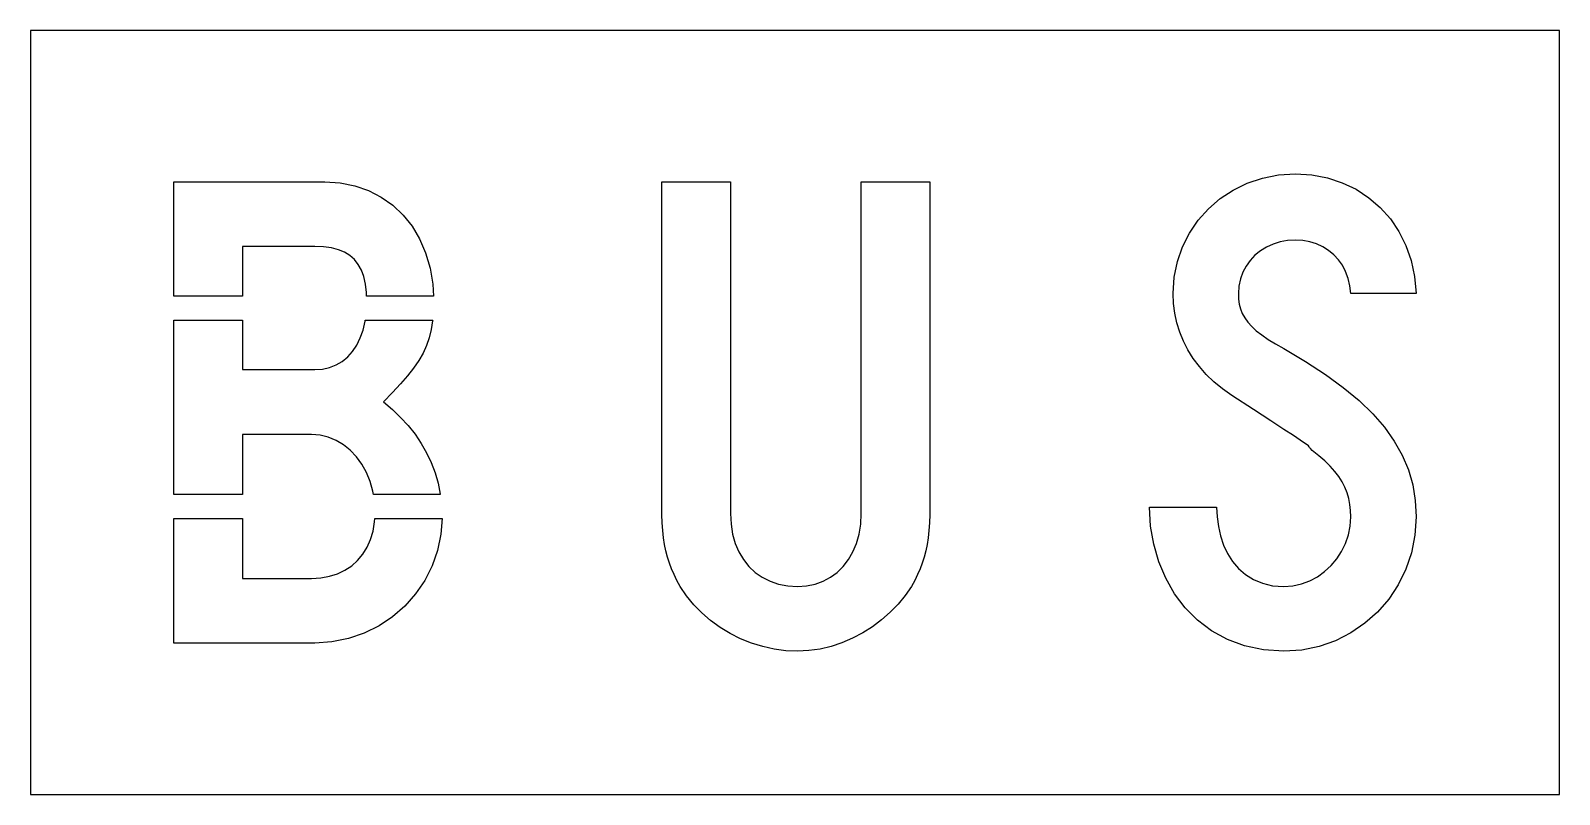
# Model space of a CAD drawing. Extents: x 0 to 32, y 0 to 16.
import ezdxf

# ---------------------------------------------------------------- set-up
doc = ezdxf.new("R2010")
doc.units = 0
doc.layers.add('CUT', color=7, linetype='Continuous')
doc.layers.add('OUTSIDE', color=1, linetype='Continuous')

msp = doc.modelspace()

# ---------------------------------------------------------------- linework, layer by layer
at = {"layer": 'CUT'}
for points in [[(6.924, 10.9826), (6.86, 11.1014), (6.78, 11.2039), (6.685, 11.2889), (6.572, 11.3565), (6.443, 11.4097), (6.296, 11.4464), (6.131, 11.4676), (5.947, 11.4744), (4.438, 11.4744), (4.438, 10.4375), (3, 10.4375), (3, 12.8309), (6.158, 12.8309), (6.483, 12.8097), (6.79, 12.7488), (7.076, 12.6483), (7.341, 12.5121), (7.583, 12.3401), (7.798, 12.1362), (7.986, 11.9005), (8.143, 11.6357), (8.269, 11.344), (8.362, 11.0261), (8.419, 10.685), (8.432, 10.4375), (7.0308, 10.4375), (7.028, 10.5159), (7.008, 10.6899), (6.973, 10.8454)], [(18.804, 5.5285), (18.787, 5.3778), (18.765, 5.2357), (18.737, 5.1014), (18.703, 4.9729), (18.664, 4.8473), (18.618, 4.7256), (18.565, 4.6039), (18.505, 4.4812), (18.439, 4.3556), (18.307, 4.1652), (18.157, 3.9845), (17.992, 3.8145), (17.812, 3.658), (17.62, 3.514), (17.417, 3.3855), (17.204, 3.2725), (16.983, 3.1778), (16.756, 3.1014), (16.524, 3.0454), (16.289, 3.0116), (16.053, 3), (15.807, 3.0106), (15.564, 3.0435), (15.324, 3.0966), (15.089, 3.17), (14.86, 3.2628), (14.641, 3.3729), (14.431, 3.4995), (14.233, 3.6425), (14.05, 3.801), (13.881, 3.9729), (13.729, 4.1585), (13.597, 4.3556), (13.53, 4.4812), (13.471, 4.6039), (13.418, 4.7256), (13.372, 4.8473), (13.332, 4.9729), (13.298, 5.1014), (13.271, 5.2357), (13.248, 5.3778), (13.232, 5.5285), (13.22, 5.6899), (13.213, 5.8628), (13.211, 6.0502), (13.211, 12.8309), (14.649, 12.8309), (14.649, 5.8812), (14.661, 5.6589), (14.695, 5.4502), (14.75, 5.257), (14.826, 5.0792), (14.921, 4.9179), (15.035, 4.7749), (15.167, 4.6512), (15.315, 4.5478), (15.478, 4.4657), (15.656, 4.4048), (15.848, 4.3681), (16.053, 4.3556), (16.241, 4.3681), (16.42, 4.4048), (16.587, 4.4657), (16.742, 4.5478), (16.883, 4.6512), (17.009, 4.7749), (17.119, 4.9179), (17.212, 5.0792), (17.286, 5.257), (17.341, 5.4502), (17.375, 5.6589), (17.386, 5.8812), (17.386, 12.8309), (18.825, 12.8309), (18.825, 6.0502), (18.823, 5.8628), (18.816, 5.6899)], [(28.784, 4.7159), (28.625, 4.3903), (28.427, 4.0918), (28.193, 3.8213), (27.928, 3.5845), (27.633, 3.3826), (27.313, 3.2203), (26.97, 3.0995), (26.607, 3.0251), (26.229, 3), (25.805, 3.029), (25.411, 3.1121), (25.05, 3.2473), (24.721, 3.428), (24.426, 3.6502), (24.167, 3.9111), (23.944, 4.2039), (23.759, 4.5266), (23.613, 4.8734), (23.508, 5.2396), (23.443, 5.6222), (23.421, 6.0164), (24.825, 6.0164), (24.834, 5.8135), (24.861, 5.6116), (24.906, 5.4135), (24.971, 5.2242), (25.054, 5.0454), (25.158, 4.8812), (25.283, 4.7333), (25.428, 4.6058), (25.595, 4.5005), (25.783, 4.4222), (25.995, 4.3729), (26.229, 4.3556), (26.418, 4.3691), (26.601, 4.4097), (26.773, 4.4734), (26.935, 4.5604), (27.085, 4.6667), (27.22, 4.7923), (27.339, 4.9333), (27.44, 5.0889), (27.521, 5.257), (27.582, 5.4348), (27.619, 5.6213), (27.632, 5.8135), (27.628, 5.9459), (27.614, 6.0744), (27.59, 6.1971), (27.555, 6.3169), (27.51, 6.4329), (27.452, 6.5469), (27.382, 6.658), (27.299, 6.7671), (27.203, 6.8763), (27.092, 6.9845), (26.966, 7.0937), (26.825, 7.2029), (26.787, 7.2435), (26.768, 7.2676), (26.759, 7.2831), (26.747, 7.2986), (26.72, 7.3217), (26.667, 7.3604), (26.576, 7.4222), (26.435, 7.515), (26.233, 7.6464), (25.958, 7.8261), (25.597, 8.0599), (25.141, 8.3556), (24.947, 8.4957), (24.77, 8.6435), (24.608, 8.799), (24.464, 8.9623), (24.336, 9.1324), (24.224, 9.3092), (24.129, 9.4928), (24.052, 9.6821), (23.991, 9.8763), (23.948, 10.0773), (23.921, 10.2821), (23.913, 10.4918), (23.936, 10.8329), (24.003, 11.1604), (24.111, 11.4705), (24.257, 11.7594), (24.439, 12.0271), (24.654, 12.2676), (24.899, 12.4792), (25.171, 12.6589), (25.467, 12.8039), (25.785, 12.9111), (26.122, 12.9778), (26.474, 13), (26.818, 12.9787), (27.146, 12.9159), (27.456, 12.8135), (27.745, 12.6744), (28.011, 12.4995), (28.25, 12.2928), (28.462, 12.0551), (28.642, 11.7903), (28.788, 11.4986), (28.899, 11.1836), (28.97, 10.8473), (29, 10.4918), (27.632, 10.4918), (27.614, 10.656), (27.578, 10.8097), (27.525, 10.9527), (27.457, 11.0831), (27.373, 11.201), (27.277, 11.3053), (27.168, 11.3952), (27.047, 11.4715), (26.917, 11.5314), (26.777, 11.5749), (26.629, 11.601), (26.474, 11.6106), (26.311, 11.601), (26.154, 11.572), (26.006, 11.5266), (25.869, 11.4638), (25.742, 11.3855), (25.628, 11.2928), (25.527, 11.1865), (25.442, 11.0676), (25.374, 10.9382), (25.323, 10.7981), (25.292, 10.6493), (25.281, 10.4918), (25.286, 10.3768), (25.3, 10.2696), (25.326, 10.1691), (25.363, 10.0725), (25.414, 9.9797), (25.479, 9.8899), (25.559, 9.8019), (25.655, 9.713), (25.77, 9.6242), (25.902, 9.5324), (26.055, 9.4386), (26.229, 9.3391), (26.688, 9.0686), (27.104, 8.7981), (27.476, 8.5256), (27.805, 8.2522), (28.092, 7.9739), (28.338, 7.6908), (28.544, 7.401), (28.711, 7.1043), (28.839, 6.7981), (28.929, 6.4821), (28.983, 6.1536), (29, 5.8135), (28.975, 5.43), (28.902, 5.0638)], [(6.692, 7.2087), (6.55, 7.3237), (6.396, 7.4164), (6.232, 7.485), (6.058, 7.5275), (5.877, 7.542), (4.438, 7.542), (4.438, 6.2848), (3, 6.2848), (3, 9.9355), (4.438, 9.9355), (4.438, 8.8986), (5.947, 8.8986), (6.109, 8.9092), (6.259, 8.943), (6.398, 8.9971), (6.525, 9.0715), (6.64, 9.1662), (6.741, 9.2802), (6.828, 9.4116), (6.901, 9.5614), (6.959, 9.7275), (7.001, 9.9111), (7.0041, 9.9355), (8.4176, 9.9355), (8.416, 9.9169), (8.387, 9.7362), (8.345, 9.5662), (8.288, 9.4039), (8.215, 9.2454), (8.125, 9.0889), (8.017, 8.9314), (7.891, 8.7681), (7.744, 8.5971), (7.576, 8.4155), (7.386, 8.2203), (7.572, 8.0638), (7.745, 7.8986), (7.903, 7.7246), (8.047, 7.544), (8.176, 7.3536), (8.289, 7.1565), (8.386, 6.9517), (8.467, 6.7391), (8.53, 6.5188), (8.576, 6.2908), (8.5767, 6.2848), (7.1742, 6.2848), (7.163, 6.3536), (7.106, 6.5556), (7.028, 6.744), (6.933, 6.9169), (6.82, 7.0715)], [(6.985, 3.3768), (6.656, 3.2638), (6.309, 3.1932), (5.947, 3.1691), (3, 3.1691), (3, 5.7828), (4.438, 5.7828), (4.438, 4.5256), (5.877, 4.5256), (6.073, 4.5362), (6.256, 4.5691), (6.426, 4.6232), (6.581, 4.6976), (6.722, 4.7903), (6.846, 4.9024), (6.954, 5.0319), (7.044, 5.1778), (7.115, 5.3401), (7.168, 5.5179), (7.199, 5.7101), (7.2029, 5.7828), (8.6119, 5.7828), (8.589, 5.4551), (8.519, 5.1111), (8.404, 4.7855), (8.25, 4.4802), (8.058, 4.199), (7.833, 3.9449), (7.577, 3.7208), (7.293, 3.5304)]]:
    msp.add_lwpolyline(points, close=True, dxfattribs=at)
at = {"layer": 'OUTSIDE'}
msp.add_lwpolyline([(0, 0), (32, 0), (32, 16), (0, 16)], close=True, dxfattribs=at)

doc.saveas('drawing.dxf')
